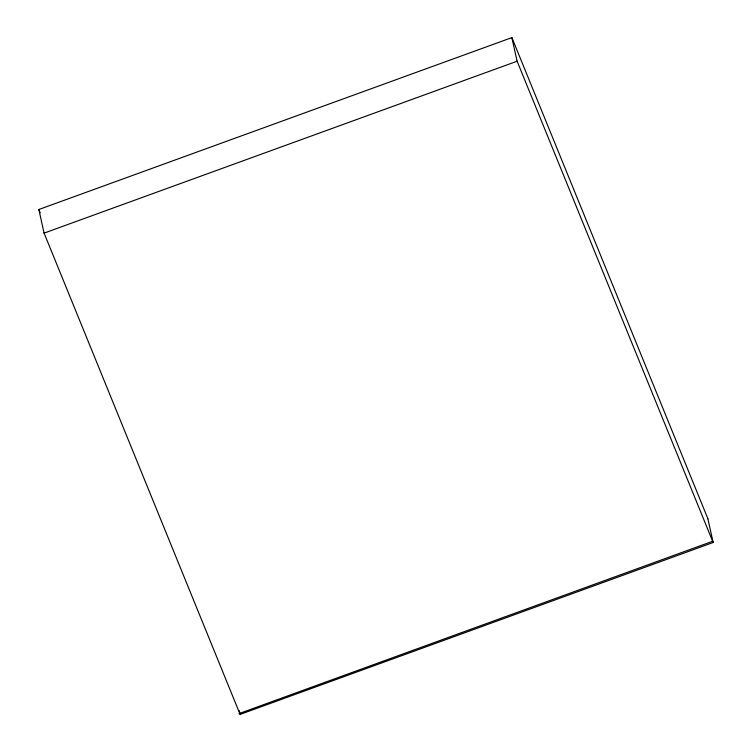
<?xml version="1.0" encoding="UTF-8"?>
<svg xmlns="http://www.w3.org/2000/svg" width="752" height="752" viewBox="0 0 752 752"><rect width="100%" height="100%" fill="white"/><g stroke="black" fill="none" stroke-linecap="round" stroke-linejoin="round"><path stroke-width="1.13" d="M511.886 37.6L517.085 61.232L44.058 233.129L38.86 209.498L511.886 37.6L707.942 518.871M239.014 713.62L712.67 541.261M44.011 232.913L240.114 714.4L713.14 542.502L707.867 518.683M517.038 61.015L713.14 542.502M38.86 209.498L40.194 212.75M239.249 710.64L240.114 714.4"/></g></svg>
